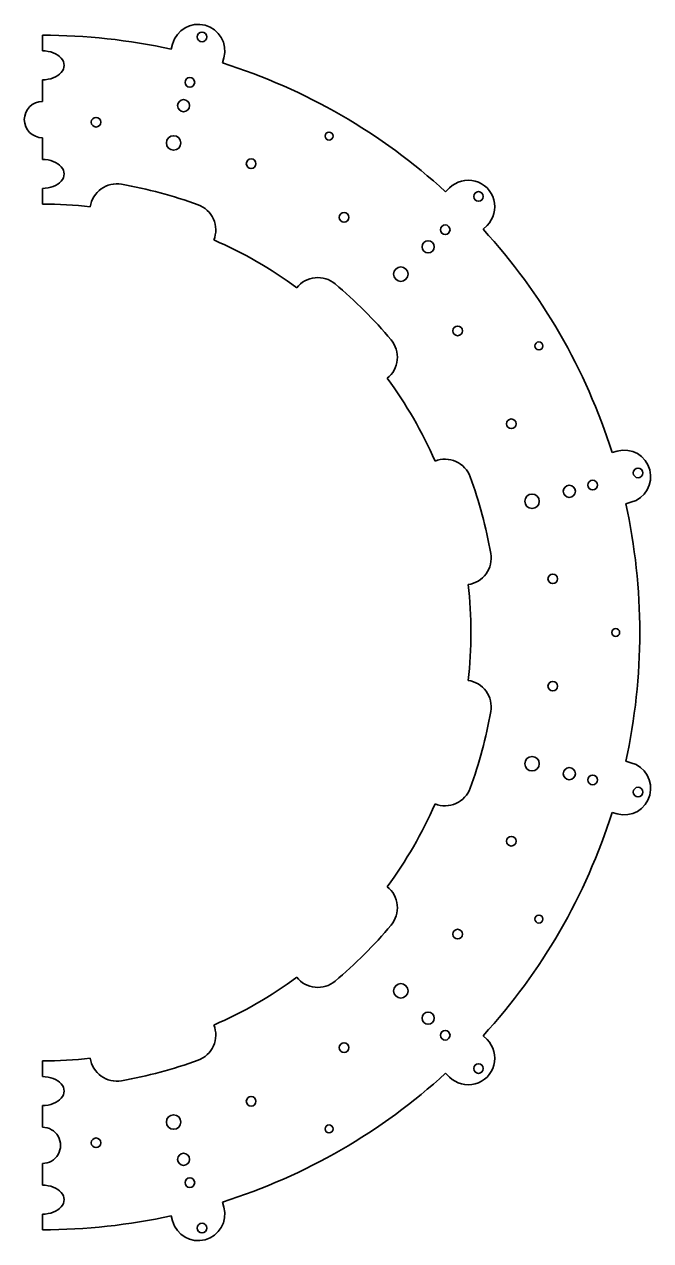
# Model space of a CAD drawing. Extents: x -25 to 235, y -103 to 400.
import ezdxf

# ---------------------------------------------------------------- set-up
doc = ezdxf.new("R2010")
doc.units = 0

msp = doc.modelspace()

# ---------------------------------------------------------------- linework, layer by layer
at = {"color": 7, "lineweight": 35, "ltscale": 0.1625}
for p, q in [((-17.249249, 396), (-17.249249, 389.5)), ((-17.249249, 332.5), (-17.249249, 326)), ((-17.249249, -29), (-17.249249, -35.5)), ((-17.249249, -92.5), (-17.249249, -99))]:
    msp.add_line(p, q, dxfattribs=at)
at = {"color": 7, "lineweight": 35, "ltscale": 0.056114}
for p, q in [((36.119984, 390.177429), (36.70092, 392.34552)), ((57.37035, 384.483398), (57.95129, 386.651489)), ((149.808563, 331.114166), (151.395721, 332.701294)), ((165.364914, 315.5578), (166.952057, 317.144958)), ((218.734146, 223.119598), (220.902237, 223.700531)), ((224.428162, 201.869232), (226.596252, 202.450165)), ((224.428162, 95.130768), (226.596252, 94.549835)), ((218.734146, 73.880402), (220.902237, 73.299461)), ((165.364914, -18.557816), (166.952057, -20.144974)), ((149.808563, -34.114166), (151.395721, -35.701309)), ((57.37035, -87.483398), (57.95129, -89.651489)), ((36.119984, -93.177414), (36.70092, -95.345505))]:
    msp.add_line(p, q, dxfattribs=at)
at = {"color": 7, "lineweight": 35, "ltscale": 0.225}
for p, q in [((-17.249249, 377.5), (-17.249249, 368.5)), ((-17.249249, 353.5), (-17.249249, 344.5)), ((-17.249249, -47.5), (-17.249249, -56.5)), ((-17.249249, -71.5), (-17.249249, -80.5))]:
    msp.add_line(p, q, dxfattribs=at)
at = {"color": 7, "lineweight": 35}
for centre, radius in [((48.879017, 395.294067), 2), ((43.832047, 376.458496), 2), ((41.243855, 366.799255), 2.5), ((4.985718, 359.950134), 2), ((37.102753, 351.344421), 3), ((101.500748, 354.18103), 1.65), ((69.219788, 342.738708), 2), ((163.416534, 329.165771), 2), ((107.731873, 320.503723), 2), ((149.627945, 315.377197), 2), ((142.556885, 308.306152), 2.5), ((131.243179, 296.992432), 3), ((154.754471, 273.48114), 2), ((188.431778, 267.25), 1.65), ((176.989441, 234.969025), 2), ((229.5448, 214.628265), 2), ((201.049988, 206.993103), 2.5), ((210.709244, 209.581299), 2), ((185.595169, 202.852005), 3), ((194.200897, 170.73497), 2), ((220.250748, 148.5), 1.65), ((194.200897, 126.26503), 2), ((185.595169, 94.147995), 3), ((201.049988, 90.006897), 2.5), ((210.709244, 87.418701), 2), ((229.5448, 82.371735), 2), ((176.989441, 62.030968), 2), ((188.431778, 29.75), 1.65), ((154.754471, 23.518875), 2), ((131.243179, 0.007568), 3), ((142.556885, -11.306137), 2.5), ((149.627945, -18.377197), 2), ((107.731873, -23.503723), 2), ((163.416534, -32.165787), 2), ((69.219788, -45.738693), 2), ((37.102753, -54.344421), 3), ((101.500748, -57.18103), 1.65), ((4.985718, -62.95015), 2), ((41.243855, -69.79924), 2.5), ((43.832047, -79.458496), 2), ((48.879017, -98.294052), 2)]:
    msp.add_circle(centre, radius, dxfattribs=at)
for centre, radius, start, end in [((47.326107, 389.498474), 11, 345, 164.999994), ((-17.249249, 148.5), 247.5, 77.547318, 90.000003), ((-17.249249, 148.5), 247.5, 47.547317, 72.45268), ((-17.249249, 361), 7.5, 90.000003, 269.999997), ((13.573303, 323.303375), 11.1, 79.999998, 171.791798), ((-17.249249, 148.5), 188.6, 70, 79.999998), ((159.173889, 324.923157), 11, 314.999999, 135), ((-17.249249, 148.5), 177.5, 83.583586, 90.000003), ((43.459328, 315.295441), 11.1, 338.208205, 70), ((-17.249249, 148.5), 247.5, 17.547318, 42.452682), ((-17.249249, 148.5), 177.5, 53.583589, 66.416411), ((96.845551, 284.4729), 11.1, 50, 141.79179), ((-17.249249, 148.5), 188.6, 40.000002, 50), ((118.723633, 262.594788), 11.1, 308.208205, 40.000002), ((-17.249249, 148.5), 177.5, 23.583588, 36.416414), ((223.749237, 213.075348), 11, 285.000001, 105), ((149.546188, 209.208572), 11.1, 20.000001, 111.791796), ((-17.249249, 148.5), 188.6, 10.000001, 20.000001), ((-17.249249, 148.5), 247.5, 347.547318, 12.452682), ((157.554123, 179.322556), 11.1, 278.208205, 10.000001), ((-17.249249, 148.5), 177.5, 353.583588, 6.416412), ((157.554123, 117.677444), 11.1, 349.999999, 81.791795), ((-17.249249, 148.5), 188.6, 339.999999, 349.999999), ((223.749237, 83.924644), 11, 255, 74.999999), ((149.546188, 87.791428), 11.1, 248.208204, 339.999999), ((-17.249249, 148.5), 177.5, 323.583586, 336.416412), ((-17.249249, 148.5), 247.5, 317.547318, 342.452682), ((118.723633, 34.405197), 11.1, 319.999998, 51.791795), ((-17.249249, 148.5), 188.6, 310, 319.999998), ((-17.249249, 148.5), 177.5, 293.583589, 306.416411), ((96.845551, 12.527115), 11.1, 218.20821, 310), ((43.459328, -18.295441), 11.1, 290, 21.791795), ((159.173889, -27.923141), 11, 225, 45.000001), ((-17.249249, 148.5), 177.5, 269.999997, 276.416414), ((13.573303, -26.303375), 11.1, 188.208202, 280.000002), ((-17.249249, 148.5), 188.6, 280.000002, 290), ((-17.249249, 148.5), 247.5, 287.54732, 312.452683), ((-17.249249, -64), 7.5, 269.999997, 90.000003), ((47.326107, -92.498489), 11, 195.000006, 15), ((-17.249249, 148.5), 247.5, 269.999997, 282.452682)]:
    msp.add_arc(centre, radius, start, end, dxfattribs=at)
for centre in [(-17.249249, 383.5), (-17.249249, 338.5), (-17.249249, -41.5), (-17.249249, -86.5)]:
    msp.add_ellipse(centre, major_axis=(9, 0), ratio=0.666667, start_param=4.7123889804, end_param=7.853981634, dxfattribs=at)

doc.saveas('drawing.dxf')
